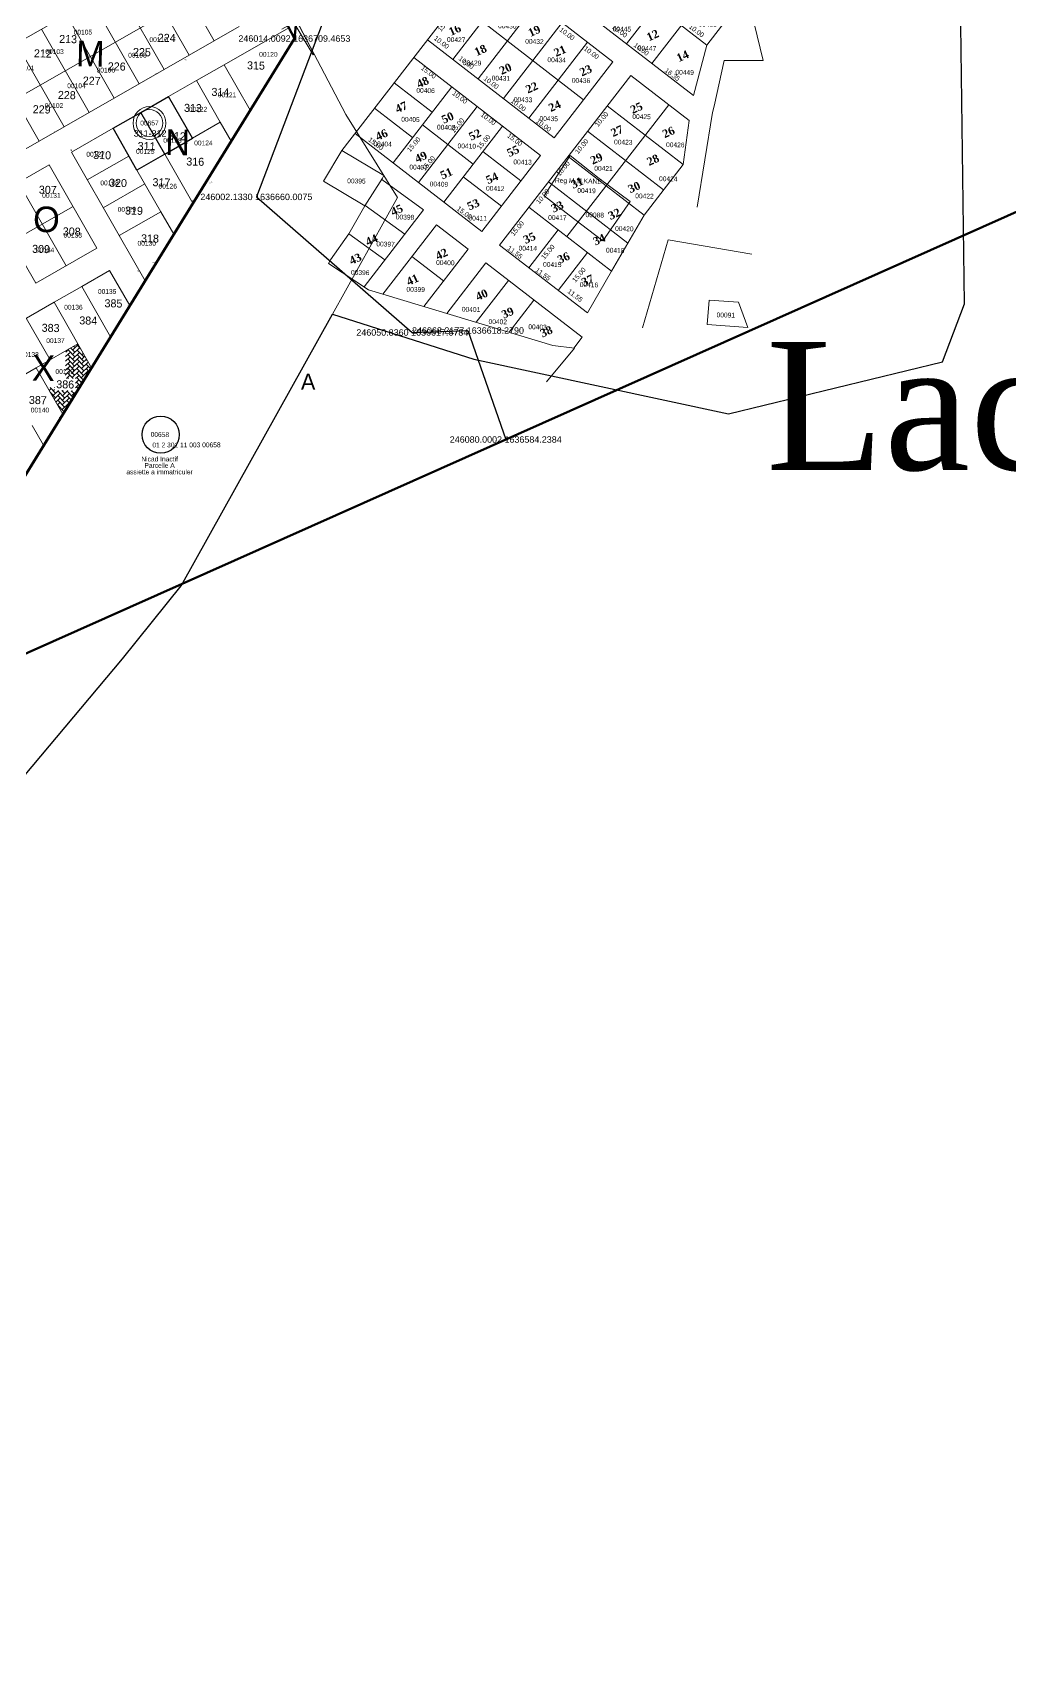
# Model space of a CAD drawing. Header units: metres. Extents: x 245225 to 248406, y 1633796 to 1637634.
# Drawn here: x 245932 to 246237, y 1636206 to 1636711 of the extents above; entities that cross this region are included whole.
import ezdxf
from ezdxf.enums import TextEntityAlignment as Align

# ---------------------------------------------------------------- set-up
doc = ezdxf.new("R2010")
doc.units = ezdxf.units.M
doc.header["$MEASUREMENT"] = 0
for name, color, linetype, lineweight in [('A immatriculer', 2, 'Continuous', 0), ('dernier_num_parc', 1, 'Continuous', 13), ('LIMITES TITRES FONCIERS', 7, 'Continuous', 0)]:
    doc.layers.add(name, color=color, linetype=linetype, lineweight=lineweight)
for name, color, linetype in [('historique_numero_parcelle', 7, 'Continuous'), ('limites_sections', 7, 'Continuous'), ('numero_lot', 7, 'Continuous')]:
    doc.layers.add(name, color=color, linetype=linetype)
doc.layers.add('LIMITES_PARCELLES', color=7, linetype='Continuous', lineweight=0, true_color=0xffffff)
doc.styles.get("Standard").update_dxf_attribs({"font": 'txt.shx'})
doc.styles.add('Style-Arial', font='arial.ttf')
doc.styles.add('Style-FANCY', font='FANCY.shx')
doc.styles.add('Style-WORKING', font='WORKING.shx')

# ---------------------------------------------------------------- blocks, each defined once
blk = doc.blocks.new('$U776_3_1')
at = {"color": 0, "linetype": 'Continuous', "lineweight": 0, "style": 'Style-WORKING'}
blk.add_text('386', height=0.2499, dxfattribs=at).set_placement((6364.718, 5761.5306))
blk = doc.blocks.new('$U777_3_1')
at = {"color": 0, "linetype": 'Continuous', "lineweight": 0, "style": 'Style-WORKING'}
blk.add_text('387', height=0.2499, dxfattribs=at).set_placement((6363.8745, 5761.0214))
blk = doc.blocks.new('$U779_3_1')
at = {"color": 0, "linetype": 'Continuous', "lineweight": 0, "style": 'Style-WORKING'}
blk.add_text('385', height=0.2499, dxfattribs=at).set_placement((6366.1659, 5764.0943))
blk = doc.blocks.new('$U780_3_1')
at = {"color": 0, "linetype": 'Continuous', "lineweight": 0, "style": 'Style-WORKING'}
blk.add_text('384', height=0.2499, dxfattribs=at).set_placement((6365.3905, 5763.5407))
blk = doc.blocks.new('$U781_3_1')
at = {"color": 0, "linetype": 'Continuous', "lineweight": 0, "style": 'Style-WORKING'}
blk.add_text('383', height=0.2499, dxfattribs=at).set_placement((6364.2216, 5763.2834))
blk = doc.blocks.new('$U889_3_1')
at = {"color": 0, "linetype": 'Continuous', "lineweight": 0, "style": 'Style-WORKING'}
blk.add_text('317', height=0.2499, dxfattribs=at).set_placement((6367.5778, 5767.908))
blk = doc.blocks.new('$U890_3_1')
at = {"color": 0, "linetype": 'Continuous', "lineweight": 0, "style": 'Style-WORKING'}
blk.add_text('315', height=0.2499, dxfattribs=at).set_placement((6370.4437, 5771.624))
blk = doc.blocks.new('$U891_3_1')
at = {"color": 0, "linetype": 'Continuous', "lineweight": 0, "style": 'Style-WORKING'}
blk.add_text('314', height=0.2499, dxfattribs=at).set_placement((6369.3536, 5770.7687))
blk = doc.blocks.new('$U892_3_1')
at = {"color": 0, "linetype": 'Continuous', "lineweight": 0, "style": 'Style-WORKING'}
blk.add_text('313', height=0.2499, dxfattribs=at).set_placement((6368.5062, 5770.2522))
blk = doc.blocks.new('$U893_3_1')
at = {"color": 0, "linetype": 'ByBlock', "lineweight": -2, "style": 'Style-WORKING'}
blk.add_text('312', height=0.2499, dxfattribs=at).set_placement((6367.6423, 5769.7356))
blk = doc.blocks.new('$U894_3_1')
at = {"color": 0, "linetype": 'ByBlock', "lineweight": -2, "style": 'Style-WORKING'}
blk.add_text('311', height=0.2499, dxfattribs=at).set_placement((6366.8009, 5769.2191))
blk = doc.blocks.new('$U895_3_1')
at = {"color": 0, "linetype": 'Continuous', "lineweight": 0, "style": 'Style-WORKING'}
blk.add_text('318', height=0.2499, dxfattribs=at).set_placement((6367.2593, 5766.1469))
blk = doc.blocks.new('$U896_3_1')
at = {"color": 0, "linetype": 'Continuous', "lineweight": 0, "style": 'Style-WORKING'}
blk.add_text('319', height=0.2499, dxfattribs=at).set_placement((6366.74, 5767.0035))
blk = doc.blocks.new('$U897_3_1')
at = {"color": 0, "linetype": 'Continuous', "lineweight": 0, "style": 'Style-WORKING'}
blk.add_text('320', height=0.2499, dxfattribs=at).set_placement((6366.2221, 5767.8594))
blk = doc.blocks.new('$U898_3_1')
at = {"color": 0, "linetype": 'Continuous', "lineweight": 0, "style": 'Style-WORKING'}
blk.add_text('310', height=0.2499, dxfattribs=at).set_placement((6365.7055, 5768.7156))
blk = doc.blocks.new('$U899_3_1')
at = {"color": 0, "linetype": 'Continuous', "lineweight": 0, "style": 'Style-WORKING'}
blk.add_text('309', height=0.2499, dxfattribs=at).set_placement((6363.8669, 5765.7408))
blk = doc.blocks.new('$U900_3_1')
at = {"color": 0, "linetype": 'Continuous', "lineweight": 0, "style": 'Style-WORKING'}
blk.add_text('308', height=0.2499, dxfattribs=at).set_placement((6364.8115, 5766.3086))
blk = doc.blocks.new('$U901_3_1')
at = {"color": 0, "linetype": 'Continuous', "lineweight": 0, "style": 'Style-WORKING'}
blk.add_text('307', height=0.2499, dxfattribs=at).set_placement((6364.0343, 5767.5934))
blk = doc.blocks.new('$U987_1_1')
at = {"color": 0, "linetype": 'Continuous', "lineweight": 0, "style": 'Style-WORKING'}
blk.add_text('224', height=0.2499, dxfattribs=at).set_placement((6367.6387, 5772.4229))
blk = doc.blocks.new('$U989_3_1')
at = {"color": 0, "linetype": 'Continuous', "lineweight": 0, "style": 'Style-WORKING'}
blk.add_text('225', height=0.2499, dxfattribs=at).set_placement((6366.8739, 5771.9602))
blk = doc.blocks.new('$U991_1_1')
at = {"color": 0, "linetype": 'Continuous', "lineweight": 0, "style": 'Style-WORKING'}
blk.add_text('226', height=0.2499, dxfattribs=at).set_placement((6366.0982, 5771.4953))
blk = doc.blocks.new('$U993_1_1')
at = {"color": 0, "linetype": 'Continuous', "lineweight": 0, "style": 'Style-WORKING'}
blk.add_text('227', height=0.2499, dxfattribs=at).set_placement((6365.3287, 5771.0307))
blk = doc.blocks.new('$U994_3_1')
at = {"color": 0, "linetype": 'Continuous', "lineweight": 0, "style": 'Style-WORKING'}
blk.add_text('213', height=0.2499, dxfattribs=at).set_placement((6364.5609, 5772.3147))
blk = doc.blocks.new('$U995_3_1')
at = {"color": 0, "linetype": 'Continuous', "lineweight": 0, "style": 'Style-WORKING'}
blk.add_text('228', height=0.2499, dxfattribs=at).set_placement((6364.5605, 5770.5655))
blk = doc.blocks.new('$U996_3_1')
at = {"color": 0, "linetype": 'Continuous', "lineweight": 0, "style": 'Style-WORKING'}
blk.add_text('212', height=0.2499, dxfattribs=at).set_placement((6363.7827, 5771.8477))
blk = doc.blocks.new('$U997_1_1')
at = {"color": 0, "linetype": 'Continuous', "lineweight": 0, "style": 'Style-WORKING'}
blk.add_text('229', height=0.2499, dxfattribs=at).set_placement((6363.7871, 5770.1009))
blk = doc.blocks.new('$U1188_3_1')
at = {"color": 0, "linetype": 'Continuous', "lineweight": 0, "style": 'Style-WORKING'}
blk.add_text('N', height=0.8, dxfattribs=at).set_placement((6367.9461, 5768.8922))
blk = doc.blocks.new('$U1191_3_1')
at = {"color": 0, "linetype": 'Continuous', "lineweight": 0, "style": 'Style-WORKING'}
blk.add_text('O', height=0.8, dxfattribs=at).set_placement((6363.8772, 5766.3955))
blk = doc.blocks.new('$U1192_3_1')
at = {"color": 0, "linetype": 'Continuous', "lineweight": 0, "style": 'Style-WORKING'}
blk.add_text('X', height=0.8, dxfattribs=at).set_placement((6363.95, 5761.7508))
blk = doc.blocks.new('$U1207_1_1')
at = {"color": 0, "linetype": 'Continuous', "lineweight": 0, "style": 'Style-WORKING'}
blk.add_text('M', height=0.8, dxfattribs=at).set_placement((6365.1008, 5771.6008))
blk = doc.blocks.new('$U888_3_1')
at = {"color": 0, "linetype": 'Continuous', "lineweight": 0, "style": 'Style-WORKING'}
blk.add_text('316', height=0.2499, dxfattribs=at).set_placement((6368.6178, 5768.5783))
blk = doc.blocks.new('*U571')
at = {"layer": 'LIMITES TITRES FONCIERS', "color": 5, "linetype": 'Continuous', "lineweight": 53}
for p, q in [((13.01271, 40.424257), (-2.488738, 67.013773)), ((-78.629279, -13.928168), (13.01271, 40.424257)), ((-220.886155, -16.798387), (-145.387325, 19.315233)), ((-145.387325, 19.315233), (-128.375746, -8.885651)), ((-128.375746, -8.885651), (-94.129548, 11.761294)), ((-94.129548, 11.761294), (-78.629279, -13.928168))]:
    blk.add_line(p, q, dxfattribs=at)
at = {"layer": 'LIMITES TITRES FONCIERS', "color": 5, "linetype": 'Continuous', "lineweight": 53, "flags": 128}
blk.add_lwpolyline([(-220.886155, -16.798387), (-150.631459, -149.738903), (220.886211, 74.538191), (179.075952, 149.738863), (-2.488738, 67.013773)], dxfattribs=at)
blk = doc.blocks.new('*U572')
at = {"layer": 'LIMITES TITRES FONCIERS', "color": 5, "lineweight": 53, "flags": 128}
blk.add_lwpolyline([(181.78, 163.185), (220.59, 93.355), (121.56, -75.825), (91.56, -112.825), (61.56, -136.825), (-108.04, -218.565), (-190.96, -61.675), (181.78, 163.185)], close=True, dxfattribs=at)
at = {"layer": 'LIMITES TITRES FONCIERS', "color": 5, "lineweight": 53}
blk.add_3dface([(150.99, 218.565), (172.07, 180.645), (-200.3, -43.995), (-220.59, -5.595)], dxfattribs=at)
blk = doc.blocks.new('*U579')
at = {"layer": 'LIMITES_PARCELLES', "linetype": 'Continuous'}
for p, q in [((-3.554816, -1.204481), (3.422184, 8.274519)), ((3.422184, 8.274519), (5.031184, 7.353519)), ((8.644763, 3.561274), (3.007235, 7.710766)), ((2.034242, 4.701898), (3.812596, 7.117982)), ((5.031184, 7.353519), (4.926184, 7.154519)), ((4.926184, 7.154519), (6.263184, 6.446519)), ((7.755586, 2.353233), (2.118058, 6.502724)), ((2.839603, 4.109114), (4.617957, 6.525197)), ((6.263184, 6.446519), (9.023184, 3.782519)), ((3.644965, 3.516329), (5.423318, 5.932413)), ((7.377813, 0.768773), (1.228881, 5.294683)), ((4.450326, 2.923545), (6.228679, 5.339628)), ((4.840738, 1.767007), (0.813932, 4.73093)), ((5.255687, 2.33076), (7.03404, 4.746843)), ((-0.15906, 1.722062), (1.619293, 4.138145)), ((6.061048, 1.737976), (7.839401, 4.154059)), ((0.646301, 1.129278), (2.424654, 3.545361)), ((7.755586, 2.353233), (8.644763, 3.561274)), ((9.023184, 3.782519), (9.531184, 1.909519)), ((3.951561, 0.558966), (-0.075245, 3.522888)), ((-5.51695, 2.546219), (-5.336944, 2.654903)), ((-5.336944, 2.654903), (-5.119664, 2.2596)), ((1.451662, 0.536493), (3.230015, 2.952576)), ((-5.246585, 2.042222), (-6.369323, 0.120502)), ((-5.119626, 2.25953), (-5.246585, 2.042222)), ((3.062384, -0.649076), (-0.964421, 2.314847)), ((2.257023, -0.056291), (4.035377, 2.359792)), ((7.755586, 2.353233), (7.377813, 0.768773)), ((2.647435, -1.212829), (-1.379371, 1.751094)), ((3.062384, -0.649076), (4.840738, 1.767007)), ((8.314184, 1.889519), (8.030184, 0.456519)), ((9.531184, 1.909519), (8.314184, 1.889519)), ((1.432834, -4.043861), (5.40449, 1.352058)), ((7.261653, -0.014903), (5.40449, 1.352058)), ((-0.764113, 0.056556), (-1.972155, 0.945733)), ((-1.949682, -1.554166), (-0.171329, 0.861917)), ((-1.356898, -0.748805), (-2.56494, 0.140372)), ((-1.144321, -2.146951), (0.634032, 0.269133)), ((3.530053, -3.724996), (6.612532, 0.462881)), ((7.109232, -1.392729), (4.693149, 0.385625)), ((7.988184, 0.256519), (7.578184, -2.717481)), ((8.030184, 0.456519), (7.988184, 0.256519)), ((0.550216, -1.531694), (-1.060506, -0.346125)), ((-0.33896, -2.739735), (1.439393, -0.323652)), ((6.516448, -2.19809), (4.100364, -0.419736)), ((7.109232, -1.392729), (7.261653, -0.014903)), ((0.869081, -3.628912), (-3.157724, -0.664989)), ((-3.554816, -1.204481), (-4.111666, -2.172101)), ((-2.231816, -1.954481), (-3.554816, -1.204481)), ((2.05465, -2.01819), (0.846609, -1.129013)), ((0.869081, -3.628912), (2.647435, -1.212829)), ((5.923663, -3.003451), (3.50758, -1.225097)), ((5.923663, -3.003451), (7.109232, -1.392729)), ((-2.266816, -2.037481), (-2.231816, -1.954481)), ((1.461866, -2.823551), (0.253824, -1.934374)), ((-2.796816, -2.917481), (-4.111666, -2.172101)), ((-2.796816, -2.917481), (-2.266816, -2.037481)), ((-0.962247, -2.996103), (-2.291089, -2.077784)), ((5.437992, -3.887652), (2.914795, -2.030458)), ((-3.282816, -3.801481), (-2.796816, -2.917481)), ((-1.52717, -3.763612), (-2.784831, -2.897581)), ((-2.762533, -5.441984), (-0.962247, -2.996103)), ((4.95232, -4.771854), (2.322011, -2.83582)), ((5.437992, -3.887652), (5.923663, -3.003451)), ((-2.17313, -5.65339), (-0.552569, -3.451684)), ((0.454132, -4.192665), (-0.552569, -3.451684)), ((2.363026, -4.728527), (3.252203, -3.520486)), ((-3.828816, -4.618481), (-3.282816, -3.801481)), ((-2.134182, -4.588302), (-3.282816, -3.801481)), ((4.95232, -4.771854), (5.437992, -3.887652)), ((6.689461, -3.75444), (5.960946, -6.519016)), ((9.316257, -4.143712), (6.689461, -3.75444)), ((-0.285663, -5.197755), (-1.292364, -4.456775)), ((-0.884494, -6.011332), (0.454132, -4.192665)), ((4.22341, -6.09786), (1.432834, -4.043861)), ((3.293218, -5.413193), (4.182395, -4.205152)), ((-3.890816, -4.743481), (-3.828816, -4.618481)), ((-2.622816, -5.528481), (-3.890816, -4.743481)), ((-0.162858, -6.211779), (1.017885, -4.607614)), ((4.075841, -6.858417), (1.017885, -4.607614)), ((4.22341, -6.09786), (4.95232, -4.771854)), ((3.166184, -7.136481), (-2.622816, -5.528481)), ((0.754651, -6.466634), (1.734656, -5.135192)), ((1.792776, -6.754992), (2.545655, -5.732126)), ((3.823233, -7.201611), (4.075841, -6.858417)), ((3.003184, -8.274481), (3.852184, -7.204481)), ((3.852184, -7.204481), (3.166184, -7.136481))]:
    blk.add_line(p, q, dxfattribs=at)
at = {"layer": 'LIMITES_PARCELLES', "linetype": 'Continuous', "flags": 128}
for points in [[(-5.51695, 2.546219), (-5.336944, 2.654903)], [(-5.246687, 2.042413), (-9.531107, -5.283206)], [(-5.119664, 2.2596), (-5.246687, 2.042413)]]:
    blk.add_lwpolyline(points, dxfattribs=at)
blk.add_lwpolyline([(3.576221, -1.197422), (4.499421, -1.892622), (5.475721, -2.585122), (4.652421, -3.833922), (3.718321, -3.154922), (2.786221, -2.471922), (3.576221, -1.197422)], close=True, dxfattribs=at)
at = {"layer": 'LIMITES_PARCELLES', "linetype": 'Continuous'}
blk.add_3dface([(8.016864, -5.612751), (8.938664, -5.655251), (9.243764, -6.429851), (7.969964, -6.369851)], dxfattribs=at)
at = {"layer": 'LIMITES_PARCELLES', "linetype": 'Continuous', "style": 'Style-Arial'}
for s, rotation, p in [('15.00', 51.432896, (2.379937, 6.840019)), ('10.00', 321.432896, (3.195162, 7.544925)), ('10.00', 324.673397, (3.90329, 6.990324)), ('10.00', 324.673397, (4.706908, 6.373811)), ('15.00', 51.432896, (1.47765, 5.561642)), ('10.00', 324.673397, (5.525185, 5.77689)), ('10.00', 324.673397, (1.54935, 5.313756)), ('10.00', 324.673397, (6.335883, 5.169718)), ('10.00', 324.673397, (0.875627, 4.618393)), ('10.00', 324.673397, (2.406609, 4.747095)), ('15.00', 51.432896, (0.315232, 3.940212)), ('10.00', 324.673397, (3.114444, 4.161824)), ('10.00', 324.673397, (7.153839, 4.572358)), ('10.00', 324.673397, (1.700029, 3.979297)), ('10.00', 324.673397, (3.849939, 3.611716)), ('10.00', 324.673397, (7.980203, 3.986686)), ('15.00', 51.432896, (-0.669374, 2.659998)), ('10.00', 324.673397, (2.459772, 3.40947)), ('10.00', 324.673397, (3.219514, 2.818914)), ('10.00', 324.673397, (4.860235, 2.940261)), ('10.00', 324.673397, (7.25914, 3.006344)), ('10.00', 324.673397, (-0.692924, 2.459066)), ('10.00', 324.673397, (3.992776, 2.246172)), ('10.00', 324.673397, (5.547237, 2.390153)), ('10.00', 324.673397, (0.095246, 1.847269)), ('16.35', 324.673397, (6.534036, 1.624141)), ('15.00', 324.673397, (-1.075898, 1.518177)), ('10.00', 324.673397, (0.887318, 1.240532)), ('10.00', 324.673397, (-0.081767, 0.757734)), ('10.00', 324.673397, (1.752131, 0.560987)), ('10.00', 324.673397, (0.823459, 0.110548)), ('10.00', 51.432896, (4.307231, -0.194601)), ('15.00', 51.432896, (-0.186958, -0.49337)), ('10.00', 324.673397, (2.552286, -0.053839)), ('15.00', 324.673397, (-2.6682, -0.753253)), ('15.00', 51.432896, (-1.540754, -1.119753)), ('15.00', 51.432896, (0.640331, -0.992628)), ('15.00', 324.673397, (1.66395, -0.526738)), ('10.00', 51.432896, (3.704517, -1.055589)), ('15.00', 51.432896, (-1.068513, -1.695286)), ('10.00', 51.432896, (3.141061, -1.76287)), ('10.00', 51.432896, (2.525935, -2.65015)), ('15.00', 324.673397, (0.143598, -2.843027)), ('15.00', 51.432896, (1.755199, -3.664086)), ('15.00', 51.432896, (2.726075, -4.377004)), ('11.55', 324.673397, (1.749315, -4.042731)), ('11.55', 324.673397, (2.640685, -4.703785)), ('15.00', 51.432896, (3.711705, -5.069379)), ('11.55', 324.673397, (3.660218, -5.345192))]:
    blk.add_text(s, height=0.15, rotation=rotation, dxfattribs=at).set_placement(p, align=Align.TOP_LEFT)
at = {"layer": 'LIMITES_PARCELLES', "linetype": 'Continuous', "style": 'Style-FANCY'}
for s, p in [('00438', (2.82616, 6.54823)), ('00440', (3.603686, 5.862699)), ('00437', (2.071959, 5.348551)), ('00442', (4.404539, 5.28623)), ('00439', (2.662879, 4.6786)), ('00444', (5.213166, 4.779872)), ('00441', (3.502608, 3.985279)), ('00446', (6.076221, 4.078761)), ('00428', (0.769602, 3.52761)), ('00443', (4.241258, 3.517872)), ('00448', (6.970377, 3.478921)), ('00450', (7.771229, 3.003724)), ('00430', (1.517971, 2.805076)), ('00445', (5.096537, 2.793391)), ('00427', (-0.067072, 2.341842)), ('00432', (2.375194, 2.341564)), ('00447', (5.89739, 2.209131)), ('00429', (0.44578, 1.627182)), ('00434', (3.082744, 1.782622)), ('00449', (7.087006, 1.48465)), ('00431', (1.354691, 1.16915)), ('00436', (3.858326, 1.155517)), ('00406', (-0.986993, 0.731055)), ('00433', (2.06224, 0.51478)), ('00435', (2.878643, -0.057794)), ('00425', (5.774305, 0.072551)), ('00405', (-1.437259, -0.180797)), ('00408', (-0.316384, -0.401561)), ('00404', (-2.289891, -0.967868)), ('00410', (0.339556, -0.971565)), ('00423', (5.222261, -0.737621)), ('00426', (6.847291, -0.784362)), ('00413', (2.09272, -1.43229)), ('00421', (4.623565, -1.571165)), ('00407', (-1.149856, -1.668554)), ('00424', (6.65291, -1.851609)), ('00395', (-3.079653, -2.143677)), ('00409', (-0.503495, -2.180968)), ('00412', (1.259249, -2.276953)), ('00419', (4.109936, -2.278152)), ('00422', (5.922035, -2.404708)), ('00088', (4.384323, -3.031342)), ('00398', (-1.537252, -3.235499)), ('00411', (0.732342, -3.217599)), ('00417', (3.218984, -3.142012)), ('00420', (5.317033, -3.439563)), ('00397', (-2.124035, -4.092159)), ('00414', (2.318452, -4.121052)), ('00415', (3.094443, -4.610572)), ('00418', (5.048789, -4.121052)), ('00396', (-2.895236, -4.999211)), ('00400', (-0.246329, -4.629671)), ('00399', (-1.151652, -5.486332)), ('00416', (4.253638, -5.215274)), ('00401', (0.590734, -6.070636)), ('00091', (8.547412, -6.062184)), ('00402', (1.433786, -6.435377)), ('00403', (2.679203, -6.569755))]:
    blk.add_text(s, height=0.149999, rotation=0.1323, dxfattribs=at).set_placement(p, align=Align.MIDDLE_CENTER)
at = {"layer": 'LIMITES_PARCELLES', "linetype": 'Continuous', "char_height": 0.249987, "attachment_point": 5, "rotation": 25.822283021685788, "line_spacing_factor": 0.72}
for s, insert in [('\\fTimes New Roman|b1|i0|c00|p23;1', (2.978125, 6.873779)), ('\\fTimes New Roman|b1|i0|c00|p23;3', (3.671354, 6.217084)), ('\\fTimes New Roman|b1|i0|c00|p23;2', (2.067614, 5.688127)), ('\\fTimes New Roman|b1|i0|c00|p23;5', (4.553377, 5.672906)), ('\\fTimes New Roman|b1|i0|c00|p23;4', (2.886232, 5.022131)), ('\\fTimes New Roman|b1|i0|c00|p23;7', (5.296955, 5.001451)), ('\\fTimes New Roman|b1|i0|c00|p23;9', (6.184927, 4.437414)), ('\\fTimes New Roman|b1|i0|c00|p23;6', (3.655146, 4.307977)), ('\\fTimes New Roman|b1|i0|c00|p23;15', (0.812172, 3.826633)), ('\\fTimes New Roman|b1|i0|c00|p23;8', (4.471639, 3.789869)), ('\\fTimes New Roman|b1|i0|c00|p23;11', (6.967828, 3.865287)), ('\\fTimes New Roman|b1|i0|c00|p23;17', (1.539585, 3.236076)), ('\\fTimes New Roman|b1|i0|c00|p23;10', (5.295867, 3.199672)), ('\\fTimes New Roman|b1|i0|c00|p23;13', (7.696374, 3.264301)), ('\\fTimes New Roman|b1|i0|c00|p23;16', (-0.1173, 2.645519)), ('\\fTimes New Roman|b1|i0|c00|p23;19', (2.363987, 2.669789)), ('\\fTimes New Roman|b1|i0|c00|p23;12', (6.062603, 2.619455)), ('\\fTimes New Roman|b1|i0|c00|p23;18', (0.699019, 2.030693)), ('\\fTimes New Roman|b1|i0|c00|p23;21', (3.179217, 2.065303)), ('\\fTimes New Roman|b1|i0|c00|p23;14', (7.010261, 1.992494)), ('\\fTimes New Roman|b1|i0|c00|p23;20', (1.491091, 1.464406)), ('\\fTimes New Roman|b1|i0|c00|p23;23', (3.99869, 1.472406)), ('\\fTimes New Roman|b1|i0|c00|p23;48', (-1.084298, 0.988046)), ('\\fTimes New Roman|b1|i0|c00|p23;22', (2.324507, 0.900369)), ('\\fTimes New Roman|b1|i0|c00|p23;24', (3.05192, 0.342171)), ('\\fTimes New Roman|b1|i0|c00|p23;25', (5.609058, 0.339921)), ('\\fTimes New Roman|b1|i0|c00|p23;47', (-1.734929, 0.195243)), ('\\fTimes New Roman|b1|i0|c00|p23;50', (-0.278082, -0.102057)), ('\\fTimes New Roman|b1|i0|c00|p23;46', (-2.328983, -0.682502)), ('\\fTimes New Roman|b1|i0|c00|p23;52', (0.584711, -0.611716)), ('\\fTimes New Roman|b1|i0|c00|p23;27', (5.015004, -0.39423)), ('\\fTimes New Roman|b1|i0|c00|p23;26', (6.627437, -0.39423)), ('\\fTimes New Roman|b1|i0|c00|p23;55', (1.788052, -1.09531)), ('\\fTimes New Roman|b1|i0|c00|p23;49', (-1.084298, -1.34789)), ('\\fTimes New Roman|b1|i0|c00|p23;29', (4.398218, -1.271975)), ('\\fTimes New Roman|b1|i0|c00|p23;28', (6.16068, -1.271975)), ('\\fTimes New Roman|b1|i0|c00|p23;51', (-0.278082, -1.843391)), ('\\fTimes New Roman|b1|i0|c00|p23;54', (1.150477, -1.956648)), ('\\fTimes New Roman|b1|i0|c00|p23;31', (3.808249, -2.040598)), ('\\fTimes New Roman|b1|i0|c00|p23;30', (5.594453, -2.137676)), ('\\fTimes New Roman|b1|i0|c00|p23;45', (-1.798072, -3.021976)), ('\\fTimes New Roman|b1|i0|c00|p23;53', (0.584755, -2.792012)), ('\\fTimes New Roman|b1|i0|c00|p23;33', (3.210154, -2.801041)), ('\\fTimes New Roman|b1|i0|c00|p23;32', (4.996357, -2.987107)), ('\\fTimes New Roman|b1|i0|c00|p23;44', (-2.566986, -3.974325)), ('\\fTimes New Roman|b1|i0|c00|p23;35', (2.362371, -3.796667)), ('\\fTimes New Roman|b1|i0|c00|p23;34', (4.541147, -3.796667)), ('\\fTimes New Roman|b1|i0|c00|p23;43', (-3.058879, -4.575312)), ('\\fTimes New Roman|b1|i0|c00|p23;42', (-0.370097, -4.361119)), ('\\fTimes New Roman|b1|i0|c00|p23;36', (3.442623, -4.393701)), ('\\fTimes New Roman|b1|i0|c00|p23;41', (-1.259158, -5.186281)), ('\\fTimes New Roman|b1|i0|c00|p23;37', (4.207172, -5.078903)), ('\\fTimes New Roman|b1|i0|c00|p23;40', (0.912047, -5.607179)), ('\\fTimes New Roman|b1|i0|c00|p23;39', (1.736492, -6.149287)), ('\\fTimes New Roman|b1|i0|c00|p23;38', (2.95693, -6.707484))]:
    blk.add_mtext(s, dxfattribs=dict(at, insert=insert))
at = {"layer": 'LIMITES_PARCELLES', "linetype": 'Continuous', "insert": (3.1165, -2.09755), "char_height": 0.15, "attachment_point": 7, "line_spacing_factor": 0.6, "style": 'Style-FANCY'}
blk.add_mtext('Reg M.M.KANE\\P', dxfattribs=at)

msp = doc.modelspace()

# ---------------------------------------------------------------- linework, layer by layer
at = {"layer": 'A immatriculer', "color": 2, "lineweight": 30}
for p, q in [((246027.449481, 1636726.672506), (246002.132986, 1636660.007539)), ((246002.132986, 1636660.007539), (246050.835975, 1636617.67844)), ((246050.835975, 1636617.67844), (246068.217734, 1636618.278956)), ((246068.217734, 1636618.278956), (246080.014888, 1636584.196014))]:
    msp.add_line(p, q, dxfattribs=at)
at = {"layer": 'A immatriculer', "color": 2, "linetype": 'Continuous', "lineweight": 120, "flags": 128}
msp.add_lwpolyline([(246330.320288, 1636706.313632), (246325.105912, 1636693.527224), (245850.064788, 1636481.713832), (245880.290713, 1636506.294678), (245911.17117, 1636542.663663), (246014.009179, 1636709.465309), (246016.012106, 1636728.925579), (246151.04207, 1637003.448225), (246227.229316, 1637053.599904), (246240.305388, 1637040.932832), (246266.763788, 1636999.128532), (246331.498588, 1636902.599532), (246337.848588, 1636886.724532), (246369.598688, 1636797.295132), (246379.745388, 1636748.286732), (246330.320288, 1636706.313632)], close=True, dxfattribs=at)
at = {"layer": 'dernier_num_parc', "linetype": 'Continuous'}
for radius in [5.134720512921799, 4.184025125062619]:
    msp.add_circle((245968.764123, 1636683.079052), radius, dxfattribs=at)
at = {"layer": 'historique_numero_parcelle', "linetype": 'Continuous'}
for p, q in [((245966.072258, 1636686.397301), (245974.750245, 1636691.364958)), ((245982.202162, 1636678.347687), (245974.750348, 1636691.364777)), ((245957.393079, 1636681.428963), (245966.072258, 1636686.397301)), ((245973.524087, 1636673.379145), (245966.072296, 1636686.397234)), ((245964.845012, 1636668.410626), (245957.393221, 1636681.428715)), ((245973.524087, 1636673.379145), (245982.202503, 1636678.347091)), ((245973.524087, 1636673.379145), (245964.845012, 1636668.410626))]:
    msp.add_line(p, q, dxfattribs=at)
at = {"layer": 'historique_numero_parcelle', "color": 1, "linetype": 'Continuous', "lineweight": 30}
msp.add_circle((245972.247626, 1636585.75538), 5.802987552217437, dxfattribs=at)
at = {"layer": 'LIMITES TITRES FONCIERS', "color": 5, "linetype": 'Continuous', "lineweight": 53}
msp.add_3dface([(245570.711604, 1636620.550182), (245947.259177, 1636836.275747), (245967.483836, 1636797.856792), (245590.07586, 1636581.7879)], dxfattribs=at)
at = {"layer": 'limites_parcelles', "color": 7, "linetype": 'Continuous', "lineweight": 0}
for p, q in [((245911.61082, 1636699.006919), (245981.907945, 1636739.248401)), ((245989.001068, 1636708.740939), (245974.096487, 1636734.777141)), ((245981.190609, 1636704.269655), (245966.286028, 1636730.305858)), ((245919.06261, 1636685.98883), (245989.359736, 1636726.230312)), ((245973.380151, 1636699.798372), (245958.47557, 1636725.834574)), ((245965.568693, 1636695.327111), (245950.665112, 1636721.363291)), ((245926.5154, 1636672.970717), (245996.811526, 1636713.212222)), ((245957.758234, 1636690.855828), (245942.853653, 1636716.89203)), ((245942.136317, 1636681.913284), (245927.232736, 1636707.949463)), ((245949.947776, 1636686.384545), (245935.043195, 1636712.420747)), ((245992.107476, 1636701.300838), (246012.256969, 1636712.836364)), ((246014.00922, 1636709.465346), (246000.236399, 1636687.10193)), ((245934.325859, 1636677.442001), (245919.421278, 1636703.478203)), ((245992.107476, 1636701.300838), (245983.429423, 1636696.333296)), ((246000.236399, 1636687.10193), (245992.107476, 1636701.300838)), ((245974.750245, 1636691.364958), (245983.429423, 1636696.333296)), ((245990.881214, 1636683.315206), (245983.429423, 1636696.333296)), ((245966.072258, 1636686.397301), (245974.750245, 1636691.364958)), ((245982.202162, 1636678.347687), (245974.750348, 1636691.364777)), ((245973.524087, 1636673.379145), (245966.072296, 1636686.397234)), ((245982.202503, 1636678.347091), (245990.881214, 1636683.315206)), ((245994.260877, 1636677.41125), (245990.881214, 1636683.315206)), ((246000.236399, 1636687.10193), (245994.260877, 1636677.41125)), ((245944.375132, 1636673.976925), (245957.393079, 1636681.428963)), ((245964.845012, 1636668.410626), (245957.393221, 1636681.428715)), ((245959.279712, 1636647.940722), (245944.375132, 1636673.976925)), ((245949.343651, 1636665.29785), (245962.361763, 1636672.75064)), ((245973.524087, 1636673.379145), (245964.845012, 1636668.410626)), ((245982.310811, 1636658.028868), (245973.524087, 1636673.379145)), ((245994.260877, 1636677.41125), (245982.310811, 1636658.028868)), ((245918.339929, 1636659.072321), (245937.43229, 1636670.0029)), ((245952.336871, 1636643.966698), (245937.43229, 1636670.0029)), ((245972.297825, 1636655.393513), (245964.845012, 1636668.410626)), ((245942.790202, 1636638.50192), (245927.885598, 1636664.537122)), ((245954.311193, 1636656.619797), (245967.329283, 1636664.071588)), ((245933.243533, 1636633.037141), (245918.339929, 1636659.072321)), ((245976.33629, 1636648.338166), (245982.310811, 1636658.028868)), ((245925.791743, 1636646.055231), (245944.88508, 1636656.984787)), ((245959.279712, 1636647.940722), (245972.297825, 1636655.393513)), ((245976.33629, 1636648.338166), (245972.297825, 1636655.393513)), ((245967.373973, 1636633.800623), (245959.279712, 1636647.940722)), ((245976.33629, 1636648.338166), (245967.373973, 1636633.800623)), ((245933.243533, 1636633.037141), (245952.336871, 1636643.966698)), ((245947.63282, 1636632.055314), (245956.310895, 1636637.023856)), ((245962.594156, 1636626.048066), (245956.310895, 1636637.023856)), ((245904.239514, 1636607.215671), (245938.953768, 1636627.087794)), ((245938.953768, 1636627.087794), (245947.63282, 1636632.055314)), ((245946.405559, 1636614.069705), (245938.953768, 1636627.087794)), ((245956.619634, 1636616.357363), (245947.63282, 1636632.055314)), ((245937.727483, 1636609.101163), (245930.275693, 1636622.119252)), ((245962.594156, 1636626.048066), (245956.619634, 1636616.357363)), ((245933.388469, 1636606.617891), (245946.405559, 1636614.069705)), ((245942.610851, 1636611.549957), (245943.515912, 1636612.415455)), ((245945.458366, 1636610.055346), (245943.353289, 1636612.259138)), ((245945.491279, 1636611.491969), (245944.222349, 1636612.819381)), ((245944.756, 1636610.789626), (245946.960815, 1636612.895679)), ((245944.788912, 1636612.226249), (245946.517154, 1636613.876098)), ((245945.524192, 1636612.928592), (245945.130505, 1636613.339717)), ((245948.330612, 1636609.989543), (245946.225535, 1636612.193336)), ((245947.254819, 1636612.586864), (245946.258448, 1636613.629959)), ((245950.64409, 1636606.665684), (245946.405559, 1636614.069705)), ((245950.64409, 1636606.665684), (245956.619634, 1636616.357363)), ((245942.479223, 1636605.804465), (245943.955917, 1636607.215013)), ((245942.512136, 1636607.241088), (245943.98883, 1636608.651636)), ((245942.519294, 1636607.247926), (245942.512479, 1636607.256084)), ((245942.545049, 1636608.677711), (245944.021743, 1636610.088259)), ((245942.552207, 1636608.684549), (245942.545369, 1636608.691707)), ((245942.577939, 1636610.113334), (245944.054656, 1636611.524882)), ((245942.58512, 1636610.121172), (245942.578282, 1636610.12833)), ((245942.618033, 1636611.557795), (245942.611195, 1636611.564953)), ((245945.359628, 1636605.745477), (245943.254574, 1636607.950269)), ((245945.39254, 1636607.1821), (245943.287463, 1636609.385892)), ((245945.425453, 1636608.618723), (245943.320376, 1636610.822515)), ((245944.624371, 1636605.044133), (245946.829163, 1636607.149187)), ((245944.657284, 1636606.480756), (245946.862076, 1636608.58581)), ((245944.690197, 1636607.917379), (245946.894989, 1636610.022433)), ((245944.723087, 1636609.353003), (245946.927902, 1636611.459056)), ((245948.231874, 1636605.679674), (245946.12682, 1636607.884466)), ((245948.264787, 1636607.116297), (245946.15971, 1636609.32009)), ((245948.297699, 1636608.55292), (245946.192623, 1636610.756713)), ((245947.497617, 1636604.978307), (245949.70141, 1636607.083384)), ((245947.53053, 1636606.414931), (245949.636149, 1636608.426231)), ((245947.563443, 1636607.851554), (245949.116812, 1636609.334364)), ((245947.596333, 1636609.287177), (245948.596499, 1636610.24352)), ((245947.629246, 1636610.7238), (245948.076163, 1636611.151676)), ((245950.431127, 1636606.320471), (245949.000066, 1636607.818641)), ((245949.356311, 1636608.916769), (245949.032956, 1636609.254264)), ((245933.388469, 1636606.617891), (245924.709394, 1636601.649372)), ((245941.681796, 1636592.129141), (245933.388469, 1636606.617891)), ((245950.64409, 1636606.665684), (245941.681796, 1636592.129141)), ((245942.44631, 1636604.367842), (245943.923004, 1636605.77839)), ((245942.453492, 1636604.375679), (245942.446654, 1636604.382838)), ((245942.486381, 1636605.811303), (245942.479567, 1636605.819461)), ((245942.818386, 1636603.319045), (245943.890115, 1636604.342766)), ((245943.477213, 1636603.303951), (245943.155835, 1636603.6404)), ((245944.912837, 1636603.271061), (245943.188748, 1636605.077023)), ((245945.326738, 1636604.309854), (245943.221661, 1636606.513646)), ((245944.591458, 1636603.60751), (245946.796251, 1636605.712564)), ((245945.691632, 1636603.253219), (245946.763361, 1636604.276941)), ((245945.696557, 1636601.852739), (245946.730448, 1636602.840318)), ((245947.124411, 1636600.9568), (245945.995169, 1636602.137974)), ((245947.675023, 1636601.850424), (245946.028081, 1636603.574597)), ((245948.166071, 1636602.807428), (245946.060994, 1636605.01122)), ((245948.198984, 1636604.244051), (245946.093907, 1636606.447843)), ((245947.431792, 1636602.105061), (245948.407392, 1636603.036961)), ((245947.464704, 1636603.541684), (245949.668497, 1636605.646761)), ((245949.328881, 1636604.532248), (245948.93424, 1636604.945395)), ((245949.880493, 1636605.425848), (245948.967153, 1636606.382018)), ((245950.403776, 1636606.349105), (245950.514221, 1636606.454603)), ((245936.902759, 1636600.47779), (245936.955959, 1636600.529585)), ((245937.423095, 1636599.569634), (245938.045884, 1636600.164526)), ((245939.448594, 1636598.695013), (245937.71376, 1636600.512224)), ((245939.415681, 1636597.25839), (245937.742365, 1636599.010175)), ((245937.942432, 1636598.661501), (245938.012971, 1636598.727903)), ((245938.714338, 1636597.993646), (245940.37613, 1636599.581001)), ((245938.74725, 1636599.430269), (245939.153239, 1636599.818072)), ((245938.983081, 1636596.844189), (245940.885217, 1636598.6621)), ((245939.167943, 1636600.459904), (245939.150383, 1636600.479311)), ((245939.502418, 1636595.936056), (245940.852304, 1636597.225477)), ((245942.256015, 1636595.755941), (245940.150961, 1636597.960733)), ((245942.288927, 1636597.192564), (245940.183873, 1636599.397356)), ((245942.32184, 1636598.629187), (245941.436852, 1636599.5567)), ((245941.521758, 1636595.054574), (245943.72555, 1636597.159651)), ((245941.554671, 1636596.491197), (245943.758463, 1636598.596274)), ((245941.587584, 1636597.92782), (245943.249376, 1636599.515175)), ((245941.620496, 1636599.364443), (245941.812753, 1636599.548088)), ((245944.368307, 1636596.486753), (245943.024207, 1636597.894908)), ((245944.919919, 1636597.380354), (245943.057119, 1636599.331531)), ((245945.195086, 1636598.563361), (245944.309098, 1636599.490897)), ((245944.45983, 1636597.862018), (245946.299562, 1636599.619342)), ((245944.492743, 1636599.298641), (245944.685999, 1636599.482263)), ((245945.663644, 1636600.416116), (245946.697535, 1636601.403695)), ((245946.022165, 1636599.168577), (245945.929366, 1636599.265728)), ((245946.572777, 1636600.0622), (245945.962256, 1636600.701351)), ((245935.707252, 1636582.437439), (245941.681796, 1636592.129141)), ((245940.022754, 1636595.0279), (245940.819392, 1636595.788854)), ((245942.163837, 1636592.911306), (245940.085135, 1636595.087487)), ((245942.223125, 1636594.320318), (245940.118048, 1636596.52411)), ((245940.54209, 1636594.119767), (245940.786502, 1636594.353231)), ((245941.488845, 1636593.617951), (245943.692638, 1636595.723028)), ((245941.58274, 1636592.302456), (245942.08488, 1636592.783081)), ((245943.266061, 1636594.69853), (245942.958381, 1636595.021662)), ((245943.817695, 1636595.59313), (245942.991294, 1636596.458285)), ((245935.707252, 1636582.437439), (245932.161184, 1636588.631282)), ((245935.707252, 1636582.437439), (245926.744958, 1636567.900897))]:
    msp.add_line(p, q, dxfattribs=at)
at = {"layer": 'limites_parcelles', "color": 7, "linetype": 'Continuous', "lineweight": 13}
msp.add_line((246014.00922, 1636709.465346), (245911.130326, 1636542.597894), dxfattribs=at)
at = {"layer": 'limites_parcelles', "linetype": 'Continuous', "flags": 128}
msp.add_lwpolyline([(245974.750245, 1636691.364958), (245966.072258, 1636686.397301), (245957.393079, 1636681.428963), (245964.845012, 1636668.410626), (245973.524087, 1636673.379145), (245982.202503, 1636678.347091), (245974.750245, 1636691.364958)], close=True, dxfattribs=at)
at = {"layer": 'limites_parcelles', "color": 7, "linetype": 'Continuous', "lineweight": 0, "flags": 128}
msp.add_lwpolyline([(245943.9476, 1636674.722), (245943.9476, 1636674.722)], dxfattribs=at)
at = {"layer": 'limites_sections', "lineweight": 13, "flags": 128}
for points in [[(245719.42, 1636353.986), (245698.595, 1636337.993), (245511.761, 1636735.908), (245496.981, 1636773.187), (245560.123, 1636802.218), (245677.175, 1636862.609), (245799.571, 1636923.569), (245873.298, 1636959.841), (245895.178, 1636920.691), (245957.845, 1636823.563), (246030.023, 1636685.769), (246046.154, 1636659.835), (246025.889, 1636623.421), (245978.663, 1636538.563), (245960.384, 1636515.714), (245916.796, 1636464.041), (245868.99, 1636432.405), (245787.087, 1636391.629), (245738.227, 1636368.429), (245719.42, 1636353.986)], [(246020.112622, 1636704.688762), (246019.913522, 1636704.34218), (245870.316301, 1636953.568118), (245875.510895, 1636955.881456), (245895.178, 1636920.691), (245957.845, 1636823.563), (246020.112622, 1636704.688762)]]:
    msp.add_lwpolyline(points, close=True, dxfattribs=at)
msp.add_lwpolyline([(246222.025, 1636721.652), (246223.275, 1636626.665), (246216.401, 1636608.543), (246149.535, 1636592.295), (246070.07, 1636609.373), (246025.889, 1636623.421), (246046.154, 1636659.835), (246030.023, 1636685.769), (245957.845, 1636823.563)], dxfattribs=at)
at = {"layer": 'limites_sections', "flags": 128}
msp.add_lwpolyline([(245938.206, 1636176.059), (245865.781, 1636225.096), (245787.322, 1636311.1), (245748.092, 1636343.54), (245719.42, 1636353.986), (245738.227, 1636368.429), (245787.087, 1636391.629), (245868.99, 1636432.405), (245916.796, 1636464.041), (245960.384, 1636515.714), (245978.663, 1636538.563), (246025.889, 1636623.421), (246070.07, 1636609.373), (246149.535, 1636592.295), (246216.401, 1636608.543), (246223.275, 1636626.665), (246222.025, 1636721.652)], dxfattribs=at)

# ---------------------------------------------------------------- block references
at = {"layer": 'historique_numero_parcelle', "linetype": 'Continuous', "xscale": 10, "yscale": 10, "zscale": 10, "rotation": 358.687592}
for name, p in [('$U893_3_1', (180993.281155, 1580454.012496)), ('$U894_3_1', (180992.351594, 1580455.859965))]:
    msp.add_blockref(name, p, dxfattribs=at)
at = {"layer": 'LIMITES TITRES FONCIERS', "color": 5, "linetype": 'Continuous', "lineweight": 53, "rotation": 358.6901}
msp.add_blockref('*U571', (245724.72674, 1636766.806508), dxfattribs=at)
msp.add_blockref('*U571', (245724.72674, 1636766.806508), dxfattribs=at)
at = {"layer": 'LIMITES TITRES FONCIERS', "color": 5, "lineweight": 53, "rotation": 358.690123}
msp.add_blockref('*U572', (245791.329628, 1636621.192749), dxfattribs=at)
at = {"layer": 'limites_parcelles', "linetype": 'Continuous', "xscale": 10, "yscale": 10, "zscale": 10, "rotation": 358.674644}
msp.add_blockref('*U579', (246064.6691, 1636685.691854), dxfattribs=at)
at = {"layer": 'limites_parcelles', "color": 7, "linetype": 'Continuous', "lineweight": 0, "xscale": 10, "yscale": 10, "zscale": 10, "rotation": 358.687592}
for name in ['$U994_3_1', '$U994_3_1', '$U994_3_1', '$U994_3_1', '$U994_3_1', '$U994_3_1', '$U1207_1_1', '$U1207_1_1', '$U1207_1_1', '$U1207_1_1', '$U1207_1_1', '$U1207_1_1', '$U987_1_1', '$U987_1_1', '$U987_1_1', '$U987_1_1', '$U987_1_1', '$U987_1_1', '$U996_3_1', '$U996_3_1', '$U996_3_1', '$U996_3_1', '$U996_3_1', '$U996_3_1', '$U989_3_1', '$U989_3_1', '$U989_3_1', '$U989_3_1', '$U989_3_1', '$U989_3_1', '$U991_1_1', '$U991_1_1', '$U991_1_1', '$U991_1_1', '$U991_1_1', '$U991_1_1', '$U890_3_1', '$U890_3_1', '$U890_3_1', '$U890_3_1', '$U890_3_1', '$U890_3_1', '$U995_3_1', '$U995_3_1', '$U995_3_1', '$U995_3_1', '$U995_3_1', '$U995_3_1', '$U993_1_1', '$U993_1_1', '$U993_1_1', '$U993_1_1', '$U993_1_1', '$U993_1_1', '$U891_3_1', '$U891_3_1', '$U891_3_1', '$U891_3_1', '$U891_3_1', '$U891_3_1', '$U997_1_1', '$U997_1_1', '$U997_1_1', '$U997_1_1', '$U997_1_1', '$U997_1_1', '$U892_3_1', '$U892_3_1', '$U892_3_1', '$U892_3_1', '$U892_3_1', '$U892_3_1', '$U1188_3_1', '$U1188_3_1', '$U1188_3_1', '$U1188_3_1', '$U1188_3_1', '$U1188_3_1', '$U898_3_1', '$U898_3_1', '$U898_3_1', '$U898_3_1', '$U898_3_1', '$U898_3_1', '$U888_3_1', '$U901_3_1', '$U901_3_1', '$U901_3_1', '$U901_3_1', '$U901_3_1', '$U901_3_1', '$U897_3_1', '$U897_3_1', '$U897_3_1', '$U897_3_1', '$U897_3_1', '$U897_3_1', '$U889_3_1', '$U889_3_1', '$U889_3_1', '$U889_3_1', '$U889_3_1', '$U889_3_1', '$U1191_3_1', '$U1191_3_1', '$U1191_3_1', '$U1191_3_1', '$U1191_3_1', '$U1191_3_1', '$U896_3_1', '$U896_3_1', '$U896_3_1', '$U896_3_1', '$U896_3_1', '$U896_3_1', '$U900_3_1', '$U900_3_1', '$U900_3_1', '$U900_3_1', '$U900_3_1', '$U900_3_1', '$U895_3_1', '$U895_3_1', '$U895_3_1', '$U895_3_1', '$U895_3_1', '$U895_3_1', '$U899_3_1', '$U899_3_1', '$U899_3_1', '$U899_3_1', '$U899_3_1', '$U899_3_1', '$U779_3_1', '$U779_3_1', '$U779_3_1', '$U779_3_1', '$U779_3_1', '$U779_3_1', '$U780_3_1', '$U780_3_1', '$U780_3_1', '$U780_3_1', '$U780_3_1', '$U780_3_1', '$U781_3_1', '$U781_3_1', '$U781_3_1', '$U781_3_1', '$U781_3_1', '$U781_3_1', '$U1192_3_1', '$U1192_3_1', '$U1192_3_1', '$U1192_3_1', '$U1192_3_1', '$U1192_3_1', '$U776_3_1', '$U776_3_1', '$U776_3_1', '$U776_3_1', '$U776_3_1', '$U776_3_1', '$U777_3_1', '$U777_3_1', '$U777_3_1', '$U777_3_1', '$U777_3_1', '$U777_3_1']:
    msp.add_blockref(name, (180989.543124, 1580457.839142), dxfattribs=at)

# ---------------------------------------------------------------- texts
at = {"layer": 'A immatriculer', "color": 92, "lineweight": 53, "style": 'Style-FANCY'}
msp.add_text('A', height=5, dxfattribs=at).set_placement((246018.302814, 1636602.333804), align=Align.MIDDLE_CENTER)
at = {"layer": 'A immatriculer', "color": 1, "lineweight": 53, "style": 'Style-FANCY'}
msp.add_text('01 2 301 11 003 00658', height=1.499994, rotation=0.1323, dxfattribs=at).set_placement((245980.320537, 1636582.545491), align=Align.MIDDLE_CENTER)
at = {"layer": 'A immatriculer', "color": 2, "linetype": 'Continuous', "lineweight": 0, "insert": (245971.919565, 1636576.125984), "char_height": 1.499994, "attachment_point": 5, "line_spacing_factor": 0.804762, "style": 'Style-FANCY'}
msp.add_mtext('Nicad Inactif \\PParcelle A\\Passiette a immatriculer', dxfattribs=at)
at = {"layer": 'historique_numero_parcelle', "color": 92, "linetype": 'Continuous', "lineweight": 0, "style": 'Style-FANCY'}
for s, p in [('00105', (245947.964641, 1636711.466283)), ('00110', (245971.628536, 1636709.13386)), ('00103', (245939.117641, 1636705.391283)), ('00108', (245964.998641, 1636704.268283)), ('00120', (246005.888626, 1636704.52545)), ('00101', (245929.974536, 1636700.29086)), ('00106', (245955.124641, 1636699.605283)), ('00104', (245945.967502, 1636694.706447)), ('00102', (245938.949641, 1636688.539283)), ('00122', (245983.891641, 1636687.381283)), ('00121', (245992.973536, 1636691.86586)), ('00657', (245968.764123, 1636683.079052)), ('00124', (245985.600103, 1636676.856483)), ('00127', (245951.930641, 1636673.352283)), ('00128', (245956.299641, 1636664.383283)), ('00126', (245974.463641, 1636663.348283)), ('00131', (245938.135536, 1636660.47386)), ('00129', (245961.702641, 1636656.104283)), ('00133', (245944.802641, 1636648.054283)), ('00134', (245936.168502, 1636643.447447)), ('00130', (245967.910641, 1636645.524283)), ('00135', (245955.550601, 1636630.475306)), ('00136', (245945.017257, 1636625.559016)), ('00137', (245939.414168, 1636615.127679)), ('00138', (245931.317795, 1636610.779723)), ('00139', (245942.29049, 1636605.482505)), ('00140', (245934.558997, 1636593.438173))]:
    msp.add_text(s, height=1.499994, rotation=0.1323, dxfattribs=at).set_placement(p, align=Align.MIDDLE_CENTER)
at = {"layer": 'historique_numero_parcelle', "color": 7, "lineweight": 53, "style": 'Style-Arial'}
for s, p in [('246014.0092 1636709.4653', (246014.009179, 1636709.465309)), ('246002.1330 1636660.0075', (246002.132986, 1636660.007539)), ('246050.8360 1636617.6784', (246050.835975, 1636617.67844)), ('246068.2177 1636618.2790', (246068.217734, 1636618.278956)), ('246080.0002 1636584.2384', (246080.000206, 1636584.238431))]:
    msp.add_text(s, height=1.999992, dxfattribs=at).set_placement(p, align=Align.MIDDLE_CENTER)
at = {"layer": 'historique_numero_parcelle', "linetype": 'Continuous', "style": 'Style-FANCY'}
for s, p in [('00123', (245975.958641, 1636677.683145)), ('00125', (245967.451641, 1636674.207147))]:
    msp.add_text(s, height=1.499994, rotation=0.1323, dxfattribs=at).set_placement(p, align=Align.MIDDLE_CENTER)
at = {"layer": 'historique_numero_parcelle', "color": 3, "extrusion": (-0.0676744538426685, -0.021954042217234, 0.9974658832899601), "style": 'Style-FANCY'}
msp.add_text('00658', height=1.499994, rotation=71.147328, dxfattribs=at).set_placement((-1480819.187238, 737106.996723, -52564.959052), align=Align.MIDDLE_CENTER)
at = {"layer": 'limites_parcelles', "color": 7, "linetype": 'Continuous', "lineweight": 0, "style": 'Style-Arial'}
for s, p in [('P12', (245976.388956, 1636709.93817)), ('P16', (245979.668485, 1636702.979077)), ('P15', (245970.511159, 1636698.658435)), ('P21', (245987.32366, 1636664.4183)), ('P20', (245987.845694, 1636664.749147))]:
    msp.add_text(s, height=0.25, rotation=356.442692, dxfattribs=at).set_placement(p, align=Align.TOP_LEFT)
for s, p in [('P33', (245938.9004, 1636680.5876)), ('P43', (245993.8813, 1636677.6429)), ('P35', (245943.9476, 1636674.722)), ('P44', (245981.7382, 1636659.0109)), ('P45', (245975.83, 1636648.9768)), ('P46', (245969.7555, 1636639.5844)), ('P47', (245964.9544, 1636636.9354)), ('P48', (245961.9238, 1636625.9963)), ('P50', (245940.4873, 1636591.2315))]:
    msp.add_text(s, height=0.25, dxfattribs=at).set_placement(p, align=Align.TOP_LEFT)
at = {"layer": 'limites_parcelles', "linetype": 'Continuous', "lineweight": 30, "insert": (246558.743777, 1636561.554264), "char_height": 40, "attachment_point": 9, "line_spacing_factor": 0.72}
msp.add_mtext('\\fTimes New Roman|b0|i0|c00|p23;Lac Warouwaye', dxfattribs=at)
at = {"layer": 'numero_lot', "linetype": 'Continuous', "extrusion": (-0.0009914206206706, 0.002627553901933, 0.9999960565150471), "insert": (245968.951926, 1636679.822244, -0.002911), "char_height": 2, "attachment_point": 5, "text_direction": (0.9999995089593616, 9.999995089593617e-07, 0.0009909995133787273), "line_spacing_factor": 0.6}
msp.add_mtext('\\fArial|b0|i0|c00|p39;311-312', dxfattribs=at)

doc.saveas('drawing.dxf')
